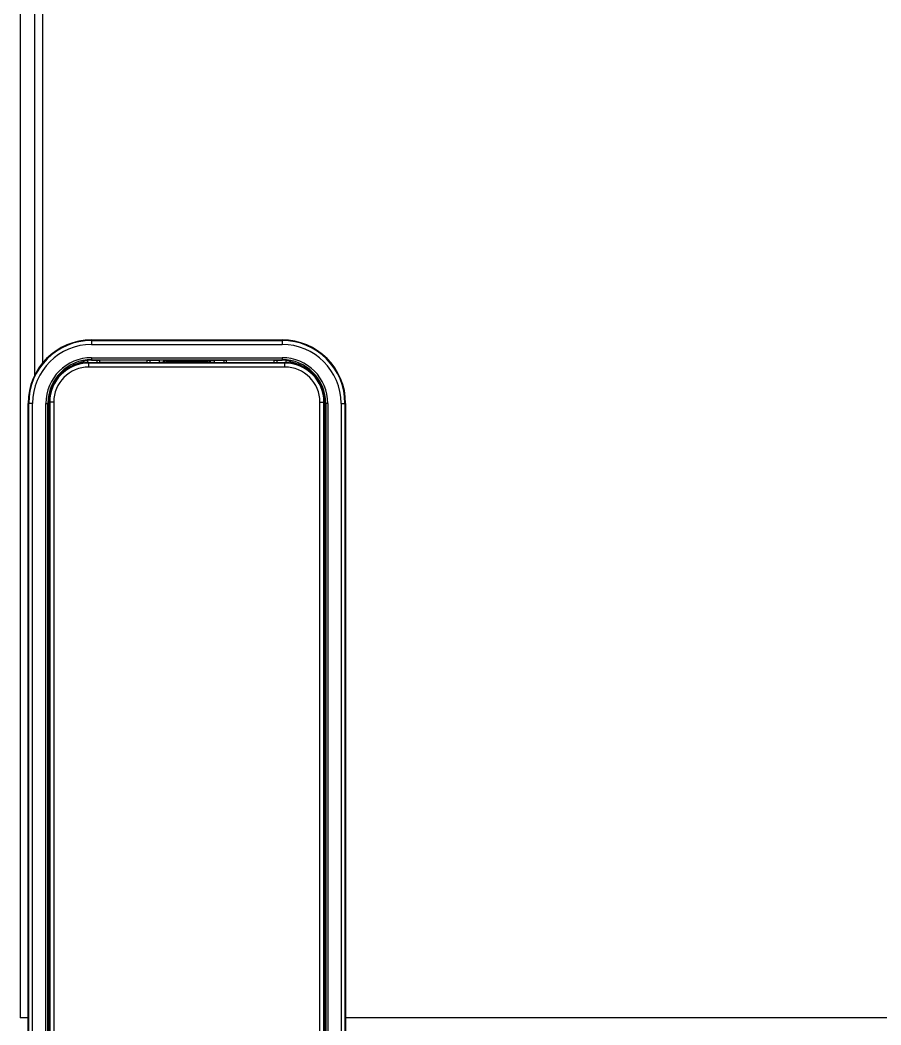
# Model space of a CAD drawing. Header units: millimetres. Extents: x -1686 to 4120, y -1850 to 2563.
# Drawn here: x -5.9 to 102.5, y -1722.3 to -1595.7 of the extents above; entities that cross this region are included whole.
import ezdxf

# ---------------------------------------------------------------- set-up
doc = ezdxf.new("R2010")
doc.units = ezdxf.units.MM
doc.header["$LTSCALE"] = 65.395
doc.layers.get('0').update_dxf_attribs({"linetype": 'CONTINUOUS'})
doc.layers.add('GEOM', color=7, linetype='CONTINUOUS')

msp = doc.modelspace()

# ---------------------------------------------------------------- linework, layer by layer
at = {"linetype": 'Continuous'}
for p, q in [((1.97, -1638.9), (1.97, -1638.73)), ((2.07, -1638.61), (2.07, -1638.89)), ((2.57, -1638.54), (2.57, -1638.81)), ((2.73, -1639.38), (2.73, -1638.88)), ((27.43, -1638.88), (2.73, -1638.88)), ((3.08, -1638.45), (3.08, -1638.51)), ((3.08, -1638.51), (4.08, -1638.51)), ((3.75, -1638.51), (3.75, -1638.81)), ((4.08, -1638.51), (4.08, -1638.8)), ((10.08, -1638.8), (10.08, -1638.51)), ((10.08, -1638.51), (11.63, -1638.51)), ((10.09, -1638.81), (20.07, -1638.81)), ((10.41, -1638.51), (10.41, -1638.81)), ((11.59, -1638.81), (11.59, -1638.77)), ((11.59, -1638.77), (12.09, -1638.77)), ((12.13, -1638.81), (12.09, -1638.77)), ((12.09, -1638.81), (12.09, -1638.77)), ((12.43, -1638.62), (12.34, -1638.52)), ((12.43, -1638.62), (17.72, -1638.62)), ((12.43, -1638.62), (12.53, -1638.81)), ((17.63, -1638.81), (17.72, -1638.62)), ((17.82, -1638.52), (17.72, -1638.62)), ((18.07, -1638.77), (18.03, -1638.81)), ((18.07, -1638.81), (18.07, -1638.77)), ((18.07, -1638.77), (18.57, -1638.77)), ((18.52, -1638.51), (20.08, -1638.51)), ((18.57, -1638.81), (18.57, -1638.77)), ((19.75, -1638.51), (19.75, -1638.81)), ((20.08, -1638.8), (20.08, -1638.51)), ((20.08, -1638.8), (26.08, -1638.8)), ((26.08, -1638.8), (26.08, -1638.51)), ((26.08, -1638.51), (27.08, -1638.51)), ((26.09, -1638.81), (27.43, -1638.81)), ((26.41, -1638.51), (26.41, -1638.81)), ((27.08, -1638.45), (27.08, -1638.51)), ((27.43, -1639.38), (27.43, -1638.88)), ((27.59, -1638.81), (27.59, -1638.54)), ((28.09, -1638.89), (28.09, -1638.61)), ((28.18, -1638.9), (28.18, -1638.73)), ((27.43, -1639.38), (2.73, -1639.38)), ((-2.42, -1643.95), (-2.26, -1643.95)), ((-2.19, -1643.8), (-2.19, -1782.1)), ((-1.69, -1643.8), (-2.19, -1643.8)), ((-1.69, -1643.8), (-1.69, -1782.1)), ((31.85, -1782.1), (31.85, -1643.8)), ((31.85, -1643.8), (32.35, -1643.8)), ((32.35, -1782.1), (32.35, -1643.8)), ((32.58, -1643.95), (32.42, -1643.95)), ((-2.36, -1649.55), (-2.36, -1647.18)), ((32.52, -1647.18), (32.52, -1649.55)), ((-2.36, -1656.72), (-2.36, -1654.35)), ((32.52, -1654.35), (32.52, -1656.72)), ((-2.26, -1675.35), (-2.35, -1675.44)), ((32.51, -1675.44), (32.42, -1675.35)), ((-2.36, -1677.76), (-2.36, -1676.15)), ((32.52, -1676.15), (32.52, -1677.76)), ((-2.35, -1678.46), (-2.26, -1678.55)), ((32.42, -1678.55), (32.51, -1678.46)), ((-2.36, -1699.55), (-2.36, -1697.18)), ((32.52, -1697.18), (32.52, -1699.55)), ((-2.36, -1706.72), (-2.36, -1704.35)), ((32.52, -1704.35), (32.52, -1706.72))]:
    msp.add_line(p, q, dxfattribs=at)
for centre, radius, start, end in [((2.73, -1643.8), 4.92, 90, 180), ((3.08, -1643.95), 5.33, 101.9547, 129.8791), ((12.16, -1646.99), 13.11, 140.961, 141.972), ((12.79, -1647.49), 13.92, 140.3504, 140.976), ((3.08, -1643.95), 5.44, 90, 95.3662), ((12.34, -1638.77), 0.756, 159.9128, 179.9237), ((11.65, -1665.99), 27.48, 88.5682, 90.0359), ((12.34, -1638.77), 0.25, 89.947, 180.053), ((17.82, -1638.77), 0.25, 359.947, 90.053), ((17.81, -1638.77), 0.756, 0.0775, 20.086), ((27.08, -1643.95), 5.44, 84.6338, 90), ((27.43, -1643.8), 4.92, 0, 90), ((17.37, -1647.49), 13.92, 39.024, 39.6496), ((18, -1646.99), 13.11, 38.028, 39.039), ((27.08, -1643.95), 5.33, 50.121, 78.0453), ((2.73, -1643.8), 4.42, 90, 180), ((27.43, -1643.8), 4.42, 0, 90), ((25.17, -1647.16), 27.53, 178.5693, 180.0355), ((14.31, -1652.79), 17.82, 158.3911, 159.2236), ((15.84, -1652.8), 17.83, 20.7757, 21.6077), ((-2.1, -1646.47), 0.75, 249.8509, 257.9714), ((32.26, -1646.47), 0.75, 282.0318, 290.1496), ((4.08, -1651.95), 6.87, 157.7017, 159.5852), ((26.08, -1651.95), 6.87, 20.415, 22.3022), ((4.08, -1651.95), 6.37, 177.2668, 177.5262), ((4.08, -1651.95), 6.37, 177.5262, 182.7291), ((26.08, -1651.95), 6.37, 357.5262, 2.7291), ((26.08, -1651.95), 6.37, 357.2668, 357.5262), ((4.08, -1651.95), 6.87, 200.415, 202.3022), ((26.08, -1651.95), 6.87, 337.7017, 339.5852), ((-2.1, -1657.43), 0.75, 102.0318, 110.1496), ((32.26, -1657.43), 0.75, 69.8509, 77.9714), ((4.99, -1656.74), 27.52, 358.5693, 0.0356), ((14.32, -1651.1), 17.83, 200.7757, 201.6077), ((15.86, -1651.11), 17.81, 338.3904, 339.2232), ((25.12, -1676.13), 27.48, 178.5682, 180.0359), ((-2.1, -1675.44), 0.751, 249.8412, 257.9487), ((32.26, -1675.44), 0.751, 282.0542, 290.1589), ((-2.1, -1678.46), 0.751, 102.0542, 110.1589), ((32.26, -1678.46), 0.751, 69.8412, 77.9487), ((5.04, -1677.77), 27.48, 358.5682, 0.0359), ((25.17, -1697.16), 27.53, 178.5694, 180.0354), ((-2.1, -1696.47), 0.75, 249.8509, 257.9714), ((14.3, -1702.79), 17.81, 158.3904, 159.2232), ((15.84, -1702.8), 17.83, 20.7757, 21.6077), ((32.26, -1696.47), 0.75, 282.0318, 290.1496), ((4.08, -1701.95), 6.87, 157.7017, 159.5852), ((26.08, -1701.95), 6.87, 20.415, 22.3022), ((4.08, -1701.95), 6.37, 177.2668, 177.5262), ((4.08, -1701.95), 6.37, 177.5262, 182.7291), ((26.08, -1701.95), 6.37, 357.5262, 2.7291), ((26.08, -1701.95), 6.37, 357.2668, 357.5262), ((4.08, -1701.95), 6.87, 200.415, 202.3022), ((26.08, -1701.95), 6.87, 337.7017, 339.5852), ((-2.1, -1707.43), 0.75, 102.0318, 110.1496), ((14.32, -1701.1), 17.83, 200.7757, 201.6077), ((32.26, -1707.43), 0.75, 69.8509, 77.9714), ((15.86, -1701.11), 17.81, 338.3904, 339.2232), ((4.99, -1706.74), 27.53, 358.5694, 0.0354)]:
    msp.add_arc(centre, radius, start, end, dxfattribs=at)
for points, knots in [([(2.07, -1638.61), (2.07, -1638.61), (2.09, -1638.61), (2.12, -1638.6), (2.16, -1638.59), (2.25, -1638.58), (2.39, -1638.55), (2.51, -1638.54), (2.57, -1638.54)], [0, 0, 0, 0, 0.023373, 0.083495, 0.178077, 0.302984, 0.624142, 1, 1, 1, 1]), ([(12.43, -1638.62), (12.38, -1638.62), (12.27, -1638.66), (12.2, -1638.76), (12.19, -1638.81)], [0, 0, 0, 0, 0.499759, 1, 1, 1, 1]), ([(17.97, -1638.81), (17.96, -1638.76), (17.89, -1638.66), (17.78, -1638.62), (17.72, -1638.62)], [0, 0, 0, 0, 0.500243, 1, 1, 1, 1]), ([(17.82, -1638.52), (17.87, -1638.52), (18.1, -1638.51), (18.33, -1638.51), (18.52, -1638.51)], [0, 0, 0, 0, 0.190121, 1, 1, 1, 1]), ([(27.59, -1638.54), (27.65, -1638.54), (27.77, -1638.55), (27.91, -1638.58), (27.99, -1638.59), (28.04, -1638.6), (28.07, -1638.61), (28.09, -1638.61), (28.09, -1638.61)], [0, 0, 0, 0, 0.375858, 0.697016, 0.821923, 0.916505, 0.976627, 1, 1, 1, 1]), ([(32.51, -1646.47), (32.51, -1646.52), (32.52, -1646.75), (32.52, -1646.99), (32.52, -1647.18)], [0, 0, 0, 0, 0.190321, 1, 1, 1, 1]), ([(-2.36, -1649.55), (-2.36, -1649.75), (-2.36, -1650.55), (-2.36, -1651.35), (-2.36, -1651.95)], [0, 0, 0, 0, 0.251129, 1, 1, 1, 1]), ([(32.51, -1651.95), (32.51, -1651.35), (32.52, -1650.55), (32.52, -1649.75), (32.52, -1649.55)], [0, 0, 0, 0, 0.74887, 1, 1, 1, 1]), ([(-2.36, -1651.95), (-2.36, -1652.55), (-2.36, -1653.35), (-2.36, -1654.15), (-2.36, -1654.35)], [0, 0, 0, 0, 0.74887, 1, 1, 1, 1]), ([(32.52, -1654.35), (32.52, -1654.15), (32.52, -1653.35), (32.51, -1652.55), (32.51, -1651.95)], [0, 0, 0, 0, 0.251129, 1, 1, 1, 1]), ([(-2.35, -1657.43), (-2.35, -1657.38), (-2.36, -1657.15), (-2.36, -1656.91), (-2.36, -1656.72)], [0, 0, 0, 0, 0.190318, 1, 1, 1, 1]), ([(32.51, -1675.44), (32.51, -1675.49), (32.52, -1675.72), (32.52, -1675.96), (32.52, -1676.15)], [0, 0, 0, 0, 0.190128, 1, 1, 1, 1]), ([(-2.35, -1678.46), (-2.35, -1678.41), (-2.36, -1678.18), (-2.36, -1677.95), (-2.36, -1677.76)], [0, 0, 0, 0, 0.190122, 1, 1, 1, 1]), ([(32.51, -1696.47), (32.51, -1696.52), (32.52, -1696.75), (32.52, -1696.99), (32.52, -1697.18)], [0, 0, 0, 0, 0.190511, 1, 1, 1, 1]), ([(-2.36, -1699.55), (-2.36, -1699.75), (-2.36, -1700.55), (-2.36, -1701.35), (-2.36, -1701.95)], [0, 0, 0, 0, 0.251129, 1, 1, 1, 1]), ([(32.51, -1701.95), (32.51, -1701.35), (32.52, -1700.55), (32.52, -1699.75), (32.52, -1699.55)], [0, 0, 0, 0, 0.74887, 1, 1, 1, 1]), ([(-2.36, -1701.95), (-2.36, -1702.55), (-2.36, -1703.35), (-2.36, -1704.15), (-2.36, -1704.35)], [0, 0, 0, 0, 0.74887, 1, 1, 1, 1]), ([(32.52, -1704.35), (32.52, -1704.15), (32.52, -1703.35), (32.51, -1702.55), (32.51, -1701.95)], [0, 0, 0, 0, 0.251129, 1, 1, 1, 1]), ([(-2.35, -1707.43), (-2.35, -1707.38), (-2.36, -1707.15), (-2.36, -1706.91), (-2.36, -1706.72)], [0, 0, 0, 0, 0.190309, 1, 1, 1, 1])]:
    msp.add_open_spline(points, degree=3, knots=knots, dxfattribs=at)
for points in [[(-2.35, -1646.47), (-2.35, -1646.54), (-2.31, -1646.62), (-2.26, -1646.67)], [(32.42, -1646.67), (32.47, -1646.62), (32.51, -1646.54), (32.51, -1646.47)], [(-2.26, -1657.23), (-2.31, -1657.28), (-2.35, -1657.36), (-2.35, -1657.43)], [(32.51, -1657.43), (32.51, -1657.36), (32.47, -1657.28), (32.42, -1657.23)], [(-2.35, -1675.44), (-2.35, -1675.51), (-2.31, -1675.59), (-2.26, -1675.64)], [(32.42, -1675.64), (32.47, -1675.59), (32.51, -1675.51), (32.51, -1675.44)], [(-2.26, -1678.26), (-2.31, -1678.31), (-2.35, -1678.39), (-2.35, -1678.46)], [(32.51, -1678.46), (32.51, -1678.39), (32.47, -1678.31), (32.42, -1678.26)], [(-2.35, -1696.47), (-2.35, -1696.54), (-2.31, -1696.62), (-2.26, -1696.67)], [(32.42, -1696.67), (32.47, -1696.62), (32.51, -1696.54), (32.51, -1696.47)], [(-2.26, -1707.23), (-2.31, -1707.28), (-2.35, -1707.36), (-2.35, -1707.43)], [(32.51, -1707.43), (32.51, -1707.36), (32.47, -1707.28), (32.42, -1707.23)]]:
    msp.add_open_spline(points, degree=3, dxfattribs=at)
at = {"layer": 'GEOM', "linetype": 'Continuous'}
for p, q in [((-5.92, -960.15), (-5.92, -1721.35)), ((-4.12, -960.15), (-4.12, -1640.47)), ((-3.12, -960.15), (-3.12, -1638.91)), ((3.08, -1635.95), (3.08, -1636.53)), ((3.08, -1635.95), (27.08, -1635.95)), ((3.08, -1636.03), (27.08, -1636.03)), ((3.08, -1636.53), (27.08, -1636.53)), ((27.08, -1635.95), (27.08, -1636.53)), ((2.73, -1638.88), (2.73, -1638.81)), ((2.73, -1638.81), (4.07, -1638.81)), ((3.08, -1638.2), (3.08, -1638.45)), ((3.08, -1638.2), (27.08, -1638.2)), ((3.08, -1638.45), (27.08, -1638.45)), ((10.08, -1638.8), (4.08, -1638.8)), ((10.09, -1638.81), (20.07, -1638.81)), ((26.09, -1638.81), (27.43, -1638.81)), ((27.08, -1638.2), (27.08, -1638.45)), ((27.43, -1638.88), (27.43, -1638.81)), ((27.43, -1638.81), (27.43, -1638.81)), ((-4.92, -1781.95), (-4.92, -1643.95)), ((-4.34, -1643.95), (-4.92, -1643.95)), ((-4.84, -1781.95), (-4.84, -1643.95)), ((-4.34, -1781.95), (-4.34, -1643.95)), ((-2.67, -1748.54), (-2.67, -1643.95)), ((-2.67, -1643.95), (-2.42, -1643.95)), ((-2.42, -1748.54), (-2.42, -1643.95)), ((-2.26, -1749.52), (-2.26, -1643.8)), ((-2.26, -1643.8), (-2.26, -1643.8)), ((-2.19, -1643.8), (-2.26, -1643.8)), ((32.35, -1643.8), (32.42, -1643.8)), ((32.42, -1643.8), (32.42, -1749.52)), ((32.58, -1643.95), (32.58, -1748.54)), ((32.83, -1643.95), (32.58, -1643.95)), ((32.83, -1643.95), (32.83, -1748.54)), ((34.5, -1643.95), (34.5, -1781.95)), ((34.5, -1643.95), (35.08, -1643.95)), ((35, -1643.95), (35, -1781.95)), ((35.08, -1643.95), (35.08, -1781.95)), ((-4.92, -1721.35), (-5.92, -1721.35)), ((853.88, -1721.35), (35.08, -1721.35))]:
    msp.add_line(p, q, dxfattribs=at)
for centre, radius, start, end in [((3.08, -1643.95), 8, 90, 180), ((3.08, -1643.95), 7.92, 90, 180), ((3.08, -1643.95), 7.42, 90, 180), ((27.08, -1643.95), 8, 0, 90), ((27.08, -1643.95), 7.92, 0, 90), ((27.08, -1643.95), 7.42, 0, 90), ((3.08, -1643.95), 5.75, 90, 180), ((3.08, -1643.95), 5.5, 90, 180), ((2.73, -1643.8), 4.99, 90, 180), ((27.08, -1643.95), 5.75, 0, 90), ((27.08, -1643.95), 5.5, 0, 90), ((27.43, -1643.8), 4.99, 360, 90)]:
    msp.add_arc(centre, radius, start, end, dxfattribs=at)

doc.saveas('drawing.dxf')
